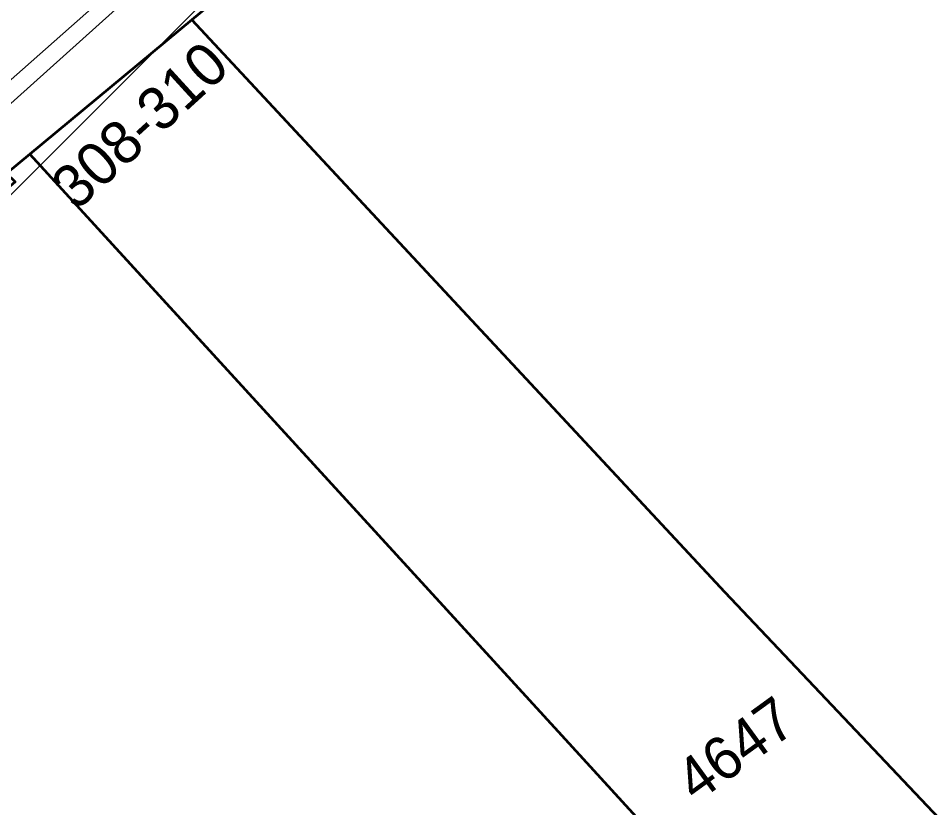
# Model space of a CAD drawing. Header units: metres. Extents: x 0 to 105485, y 0 to 425721.
# Drawn here: x 105187.29 to 105206.46, y 425249.25 to 425265.83 of the extents above; entities that cross this region are included whole.
import ezdxf
from ezdxf.enums import TextEntityAlignment as Align

# ---------------------------------------------------------------- set-up
doc = ezdxf.new("R2010")
doc.units = ezdxf.units.M
doc.header["$MEASUREMENT"] = 0
doc.linetypes.add('KG-PERCEEL-SO', pattern=[19, 5.5, -4, 5.5, -4])
for name, color, linetype, lineweight in [('B-XX-KG-GRENS_PERCEEL-G', 150, 'KG-PERCEEL-SO', 18), ('B-XX-KG-GRENS_PERCEEL-T', 150, 'KG-PERCEEL-SO', 18), ('B-XX-OG-BEBOUWING-G', 7, 'Continuous', 35), ('B-XX-OG-BEBOUWING_HUISNUMMER-T', 7, 'Continuous', 18), ('B-XX-OG-GRENS-G', 7, 'Continuous', 18), ('B-XX-VH-OPENVERHARDING-G', 90, 'Continuous', 18)]:
    doc.layers.add(name, color=color, linetype=linetype, lineweight=lineweight)

msp = doc.modelspace()

# ---------------------------------------------------------------- linework, layer by layer
at = {"layer": 'B-XX-KG-GRENS_PERCEEL-G', "ltscale": 0.5, "flags": 128}
for points in [[(105190.934, 425265.798), (105199.742, 425273.094)], [(105187.534, 425262.982), (105190.934, 425265.798)], [(105190.934, 425265.798), (105202.118, 425253.777), (105212.234, 425243.088), (105215.123, 425240.129)], [(105187.043, 425262.575), (105187.534, 425262.982)], [(105187.534, 425262.982), (105198.697, 425250.771), (105202.942, 425246.118), (105208.632, 425239.816)]]:
    msp.add_lwpolyline(points, dxfattribs=at)
at = {"layer": 'B-XX-OG-BEBOUWING-G', "ltscale": 0.5}
for points in [[(105231.466, 425249.793), (105229.52, 425251.954), (105227.388, 425249.919), (105226.061, 425251.241), (105223.052, 425254.334), (105220.5, 425251.946), (105211.146, 425261.347), (105199.742, 425273.094), (105190.934, 425265.798), (105202.118, 425253.777), (105212.234, 425243.088), (105217.249, 425237.953), (105217.286, 425237.989), (105225.478, 425246.036), (105229.141, 425242.391), (105229.432, 425242.101), (105229.522, 425242.189), (105234.101, 425246.871)], [(105190.934, 425265.798), (105187.534, 425262.982), (105198.697, 425250.771), (105202.942, 425246.118), (105208.632, 425239.816), (105212.234, 425243.088), (105202.118, 425253.777)], [(105187.534, 425262.982), (105187.043, 425262.575), (105187.22, 425262.395), (105175.46, 425252.288), (105175.253, 425252.498), (105174.832, 425252.129), (105193.105, 425230.78), (105193.179, 425230.845), (105196.888, 425226.539), (105192.66, 425222.85), (105193.35, 425222.06), (105194.542, 425220.595), (105195.912, 425218.911), (105197.981, 425216.439), (105201.008, 425212.822), (105201.116, 425212.917), (105218.372, 425228.091), (105218.54, 425228.24), (105218.771, 425228.442), (105212.021, 425235.945), (105209.31, 425239.095), (105208.632, 425239.816), (105202.942, 425246.118), (105198.697, 425250.771)]]:
    msp.add_lwpolyline(points, close=True, dxfattribs=at)
at = {"layer": 'B-XX-OG-GRENS-G'}
msp.add_polyline3d([(105167.5, 425247.5, 3.306), (105172.5, 425252.5, 3.312), (105182.5, 425257.5, 3.293), (105192.5, 425267.5, 3.266), (105197.5, 425272.5, 3.269), (105202.5, 425277.5, 3.257), (105207.5, 425282.5, 3.251), (105217.5, 425287.5, 3.261), (105232.5, 425287.5, 3.073), (105237.5, 425277.5, 2.777), (105242.5, 425267.5, 2.549), (105247.5, 425257.5, 2.317), (105252.5, 425252.5, 2.21), (105257.5, 425247.5, 1.962)], dxfattribs=at)
at = {"layer": 'B-XX-VH-OPENVERHARDING-G', "ltscale": 0.5}
for points in [[(105167.677, 425248.542), (105179.16, 425257.494), (105189.374, 425266.526), (105199.846, 425275.621), (105210.235, 425284.698), (105225.029, 425297.419), (105223.63, 425299.751), (105208.62, 425286.718), (105198.034, 425277.61), (105187.561, 425268.525), (105177.366, 425259.628), (105174.226, 425257.099), (105171.051, 425254.616), (105167.84, 425252.178), (105164.466, 425249.69), (105161.652, 425247.682)], [(105167.925, 425248.262), (105179.366, 425257.208), (105184.253, 425261.46), (105189.603, 425266.269), (105200.053, 425275.391), (105210.495, 425284.414), (105225.252, 425297.047), (105225.029, 425297.419), (105210.235, 425284.698), (105199.846, 425275.621), (105189.374, 425266.526), (105179.16, 425257.494), (105167.677, 425248.542)], [(105210.495, 425284.414), (105200.053, 425275.391), (105189.603, 425266.269), (105184.253, 425261.46), (105179.366, 425257.208), (105167.925, 425248.262)], [(105171.38, 425249.101), (105174.832, 425252.129), (105175.253, 425252.498), (105175.46, 425252.288), (105187.22, 425262.395), (105187.043, 425262.575), (105187.534, 425262.982), (105190.934, 425265.798), (105199.742, 425273.094), (105200.27, 425273.531), (105200.683, 425273.111), (105208.451, 425279.561)]]:
    msp.add_lwpolyline(points, dxfattribs=at)

# ---------------------------------------------------------------- texts
at = {"layer": 'B-XX-KG-GRENS_PERCEEL-T'}
msp.add_text('4647', height=0.9, rotation=36, dxfattribs=at).set_placement((105202.334, 425250.488), align=Align.MIDDLE_CENTER)
at = {"layer": 'B-XX-OG-BEBOUWING_HUISNUMMER-T'}
msp.add_text('308-310', height=0.9, rotation=42.4, dxfattribs=at).set_placement((105189.836, 425263.592), align=Align.MIDDLE_CENTER)

doc.saveas('drawing.dxf')
